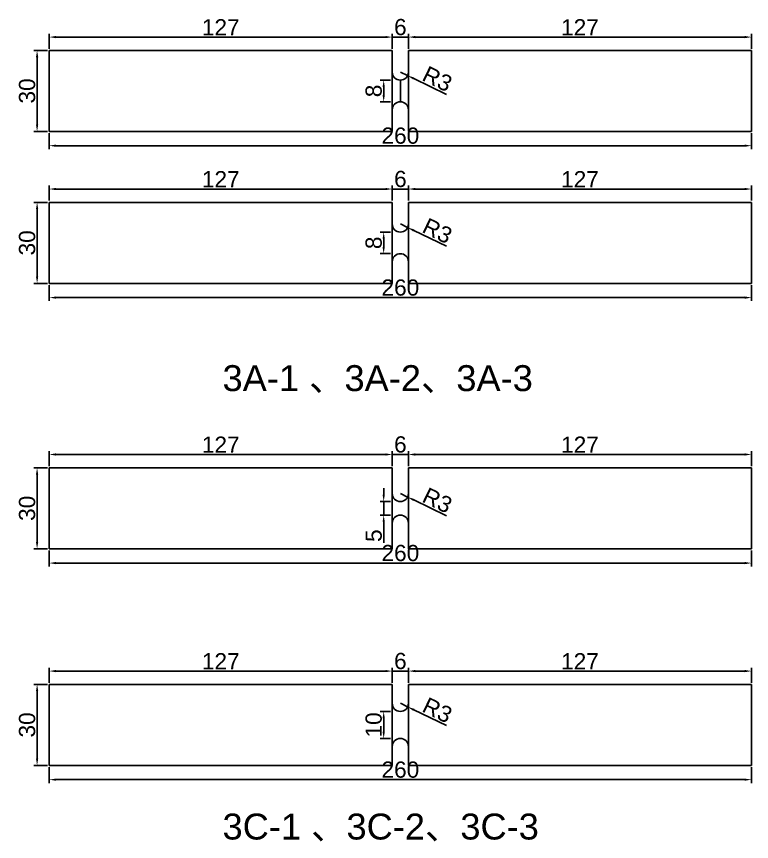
# Model space of a CAD drawing. Header units: millimetres. Extents: x 277 to 35015, y -7843 to 25622.
# Drawn here: x 4596 to 4868.1, y 1979.1 to 2284.5 of the extents above; entities that cross this region are included whole.
import ezdxf

# ---------------------------------------------------------------- set-up
doc = ezdxf.new("R2010")
doc.units = ezdxf.units.MM
doc.layers.add('尺寸标注', color=6, linetype='Continuous')
doc.layers.add('标号', color=4, linetype='Continuous')
doc.styles.get("Standard").update_dxf_attribs({"font": 'arial.ttf'})
doc.dimstyles.new('ISO-25-old', dxfattribs={"dimtxt": 6, "dimasz": 2.5, "dimexe": 1.25, "dimexo": 0.625, "dimtad": 1, "dimtxsty": 'Standard', "dimcen": 2.5, "dimadec": 0, "dimazin": 0, "dimtfac": 1, "dimtmove": 0, "dimatfit": 3, "dimfxl": 1, "dimarcsym": 0})

# ---------------------------------------------------------------- blocks, each defined once
blk = doc.blocks.new('*D514')
at = {"layer": 'Defpoints', "color": 0, "transparency": 16777216}
for p in [(4603.62, 2271.93), (4608.11, 2271.93), (4608.11, 2241.93)]:
    blk.add_point(p, dxfattribs=at)
at = {"layer": '尺寸标注', "color": 0, "lineweight": -2, "transparency": 16777216}
for p, q in [((4607.48, 2271.93), (4602.37, 2271.93)), ((4603.62, 2244.43), (4603.62, 2269.43)), ((4607.48, 2241.93), (4602.37, 2241.93))]:
    blk.add_line(p, q, dxfattribs=at)
at = {"layer": '尺寸标注', "color": 0, "transparency": 16777216}
for points in [[(4603.21, 2269.43), (4604.04, 2269.43), (4603.62, 2271.93)], [(4603.21, 2244.43), (4604.04, 2244.43), (4603.62, 2241.93)]]:
    blk.add_solid(points, dxfattribs=at)
at = {"layer": '尺寸标注', "color": 0, "transparency": 16777216, "insert": (4599.93, 2256.93), "char_height": 6, "attachment_point": 5, "rotation": 90}
blk.add_mtext('30', dxfattribs=at)
blk = doc.blocks.new('*D541')
at = {"layer": 'Defpoints', "color": 0, "transparency": 16777216}
for p in [(4735.11, 2276.87), (4608.11, 2271.93), (4735.11, 2271.93)]:
    blk.add_point(p, dxfattribs=at)
at = {"layer": '尺寸标注', "color": 0, "lineweight": -2, "transparency": 16777216}
for p, q in [((4608.11, 2272.56), (4608.11, 2278.12)), ((4610.61, 2276.87), (4732.61, 2276.87)), ((4735.11, 2272.56), (4735.11, 2278.12))]:
    blk.add_line(p, q, dxfattribs=at)
at = {"layer": '尺寸标注', "color": 0, "transparency": 16777216}
for points in [[(4610.61, 2277.28), (4610.61, 2276.45), (4608.11, 2276.87)], [(4732.61, 2277.28), (4732.61, 2276.45), (4735.11, 2276.87)]]:
    blk.add_solid(points, dxfattribs=at)
at = {"layer": '尺寸标注', "color": 0, "transparency": 16777216, "insert": (4671.61, 2280.5), "char_height": 6, "attachment_point": 5}
blk.add_mtext('127', dxfattribs=at)
blk = doc.blocks.new('*D515')
at = {"layer": 'Defpoints', "color": 0, "transparency": 16777216}
for p in [(4735.11, 2260.93), (4731.94, 2252.93), (4735.11, 2252.93)]:
    blk.add_point(p, dxfattribs=at)
at = {"layer": '尺寸标注', "color": 0, "lineweight": -2, "transparency": 16777216}
for p, q in [((4734.48, 2260.93), (4730.69, 2260.93)), ((4731.94, 2258.43), (4731.94, 2255.43)), ((4734.48, 2252.93), (4730.69, 2252.93))]:
    blk.add_line(p, q, dxfattribs=at)
at = {"layer": '尺寸标注', "color": 0, "transparency": 16777216}
for points in [[(4731.52, 2258.43), (4732.35, 2258.43), (4731.94, 2260.93)], [(4731.52, 2255.43), (4732.35, 2255.43), (4731.94, 2252.93)]]:
    blk.add_solid(points, dxfattribs=at)
at = {"layer": '尺寸标注', "color": 0, "transparency": 16777216, "insert": (4728.25, 2256.93), "char_height": 6, "attachment_point": 5, "rotation": 90}
blk.add_mtext('8', dxfattribs=at)
blk = doc.blocks.new('*D516')
at = {"layer": 'Defpoints', "color": 0, "transparency": 16777216}
for p in [(4738.11, 2263.93), (4740.81, 2262.62)]:
    blk.add_point(p, dxfattribs=at)
at = {"layer": '尺寸标注', "color": 0, "lineweight": -2, "transparency": 16777216}
for p, q in [((4738.11, 2263.93), (4740.81, 2262.62)), ((4755.14, 2255.67), (4743.06, 2261.53))]:
    blk.add_line(p, q, dxfattribs=at)
at = {"layer": '尺寸标注', "color": 0, "transparency": 16777216}
blk.add_solid([(4743.24, 2261.9), (4742.88, 2261.15), (4740.81, 2262.62)], dxfattribs=at)
at = {"layer": '尺寸标注', "color": 0, "transparency": 16777216, "insert": (4751.83, 2261.37), "char_height": 6, "attachment_point": 5, "rotation": 334.116}
blk.add_mtext('R3', dxfattribs=at)
blk = doc.blocks.new('*D542')
at = {"layer": 'Defpoints', "color": 0, "transparency": 16777216}
for p in [(4741.11, 2276.87), (4741.11, 2271.93), (4868.11, 2271.93)]:
    blk.add_point(p, dxfattribs=at)
at = {"layer": '尺寸标注', "color": 0, "lineweight": -2, "transparency": 16777216}
for p, q in [((4741.11, 2272.56), (4741.11, 2278.12)), ((4865.61, 2276.87), (4743.61, 2276.87)), ((4868.11, 2272.56), (4868.11, 2278.12))]:
    blk.add_line(p, q, dxfattribs=at)
at = {"layer": '尺寸标注', "color": 0, "transparency": 16777216}
for points in [[(4743.61, 2277.28), (4743.61, 2276.45), (4741.11, 2276.87)], [(4865.61, 2277.28), (4865.61, 2276.45), (4868.11, 2276.87)]]:
    blk.add_solid(points, dxfattribs=at)
at = {"layer": '尺寸标注', "color": 0, "transparency": 16777216, "insert": (4804.61, 2280.5), "char_height": 6, "attachment_point": 5}
blk.add_mtext('127', dxfattribs=at)
blk = doc.blocks.new('*D517')
at = {"layer": 'Defpoints', "color": 0, "transparency": 16777216}
for p in [(4741.11, 2276.87), (4735.11, 2271.93), (4741.11, 2271.93)]:
    blk.add_point(p, dxfattribs=at)
at = {"layer": '尺寸标注', "color": 0, "lineweight": -2, "transparency": 16777216}
for p, q in [((4732.61, 2276.87), (4730.11, 2276.87)), ((4735.11, 2272.56), (4735.11, 2278.12)), ((4735.11, 2276.87), (4741.11, 2276.87)), ((4741.11, 2272.56), (4741.11, 2278.12)), ((4743.61, 2276.87), (4746.11, 2276.87))]:
    blk.add_line(p, q, dxfattribs=at)
at = {"layer": '尺寸标注', "color": 0, "transparency": 16777216}
for points in [[(4732.61, 2277.28), (4732.61, 2276.45), (4735.11, 2276.87)], [(4743.61, 2277.28), (4743.61, 2276.45), (4741.11, 2276.87)]]:
    blk.add_solid(points, dxfattribs=at)
at = {"layer": '尺寸标注', "color": 0, "transparency": 16777216, "insert": (4738.11, 2280.55), "char_height": 6, "attachment_point": 5}
blk.add_mtext('6', dxfattribs=at)
blk = doc.blocks.new('*D518')
at = {"layer": 'Defpoints', "color": 0, "transparency": 16777216}
for p in [(4608.11, 2241.93), (4868.11, 2241.93), (4868.11, 2236.66)]:
    blk.add_point(p, dxfattribs=at)
at = {"layer": '尺寸标注', "color": 0, "lineweight": -2, "transparency": 16777216}
for p, q in [((4608.11, 2241.31), (4608.11, 2235.41)), ((4868.11, 2241.31), (4868.11, 2235.41)), ((4610.61, 2236.66), (4865.61, 2236.66))]:
    blk.add_line(p, q, dxfattribs=at)
at = {"layer": '尺寸标注', "color": 0, "transparency": 16777216}
for points in [[(4610.61, 2237.08), (4610.61, 2236.25), (4608.11, 2236.66)], [(4865.61, 2237.08), (4865.61, 2236.25), (4868.11, 2236.66)]]:
    blk.add_solid(points, dxfattribs=at)
at = {"layer": '尺寸标注', "color": 0, "transparency": 16777216, "insert": (4738.11, 2240.35), "char_height": 6, "attachment_point": 5}
blk.add_mtext('260', dxfattribs=at)
blk = doc.blocks.new('*D533')
at = {"layer": 'Defpoints', "color": 0, "transparency": 16777216}
for p in [(4735.11, 2104.91), (4731.94, 2099.91), (4735.11, 2099.91)]:
    blk.add_point(p, dxfattribs=at)
at = {"layer": '尺寸标注', "color": 0, "lineweight": -2, "transparency": 16777216}
for p, q in [((4731.94, 2107.41), (4731.94, 2109.91)), ((4734.48, 2104.91), (4730.69, 2104.91)), ((4731.94, 2104.91), (4731.94, 2099.91)), ((4734.48, 2099.91), (4730.69, 2099.91)), ((4731.94, 2097.41), (4731.94, 2089.68))]:
    blk.add_line(p, q, dxfattribs=at)
at = {"layer": '尺寸标注', "color": 0, "transparency": 16777216}
for points in [[(4731.52, 2107.41), (4732.35, 2107.41), (4731.94, 2104.91)], [(4731.52, 2097.41), (4732.35, 2097.41), (4731.94, 2099.91)]]:
    blk.add_solid(points, dxfattribs=at)
at = {"layer": '尺寸标注', "color": 0, "transparency": 16777216, "insert": (4728.26, 2092.29), "char_height": 6, "attachment_point": 5, "rotation": 90}
blk.add_mtext('5', dxfattribs=at)
blk = doc.blocks.new('*D534')
at = {"layer": 'Defpoints', "color": 0, "transparency": 16777216}
for p in [(4738.11, 2107.91), (4740.81, 2106.6)]:
    blk.add_point(p, dxfattribs=at)
at = {"layer": '尺寸标注', "color": 0, "lineweight": -2, "transparency": 16777216}
for p, q in [((4738.11, 2107.91), (4740.81, 2106.6)), ((4755.14, 2099.64), (4743.06, 2105.51))]:
    blk.add_line(p, q, dxfattribs=at)
at = {"layer": '尺寸标注', "color": 0, "transparency": 16777216}
blk.add_solid([(4743.24, 2105.88), (4742.88, 2105.13), (4740.81, 2106.6)], dxfattribs=at)
at = {"layer": '尺寸标注', "color": 0, "transparency": 16777216, "insert": (4751.83, 2105.35), "char_height": 6, "attachment_point": 5, "rotation": 334.116}
blk.add_mtext('R3', dxfattribs=at)
blk = doc.blocks.new('*D535')
at = {"layer": 'Defpoints', "color": 0, "transparency": 16777216}
for p in [(4735.11, 2027.22), (4731.94, 2017.22), (4735.11, 2017.22)]:
    blk.add_point(p, dxfattribs=at)
at = {"layer": '尺寸标注', "color": 0, "lineweight": -2, "transparency": 16777216}
for p, q in [((4734.48, 2027.22), (4730.69, 2027.22)), ((4731.94, 2024.72), (4731.94, 2019.72)), ((4734.48, 2017.22), (4730.69, 2017.22))]:
    blk.add_line(p, q, dxfattribs=at)
at = {"layer": '尺寸标注', "color": 0, "transparency": 16777216}
for points in [[(4731.52, 2024.72), (4732.35, 2024.72), (4731.94, 2027.22)], [(4731.52, 2019.72), (4732.35, 2019.72), (4731.94, 2017.22)]]:
    blk.add_solid(points, dxfattribs=at)
at = {"layer": '尺寸标注', "color": 0, "transparency": 16777216, "insert": (4728.25, 2022.22), "char_height": 6, "attachment_point": 5, "rotation": 90}
blk.add_mtext('10', dxfattribs=at)
blk = doc.blocks.new('*D536')
at = {"layer": 'Defpoints', "color": 0, "transparency": 16777216}
for p in [(4738.11, 2030.22), (4740.81, 2028.91)]:
    blk.add_point(p, dxfattribs=at)
at = {"layer": '尺寸标注', "color": 0, "lineweight": -2, "transparency": 16777216}
for p, q in [((4738.11, 2030.22), (4740.81, 2028.91)), ((4755.14, 2021.96), (4743.06, 2027.82))]:
    blk.add_line(p, q, dxfattribs=at)
at = {"layer": '尺寸标注', "color": 0, "transparency": 16777216}
blk.add_solid([(4743.24, 2028.2), (4742.88, 2027.45), (4740.81, 2028.91)], dxfattribs=at)
at = {"layer": '尺寸标注', "color": 0, "transparency": 16777216, "insert": (4751.83, 2027.67), "char_height": 6, "attachment_point": 5, "rotation": 334.116}
blk.add_mtext('R3', dxfattribs=at)
blk = doc.blocks.new('*D560')
at = {"layer": 'Defpoints', "color": 0, "transparency": 16777216}
for p in [(4603.62, 2215.69), (4608.11, 2215.69), (4608.11, 2185.69)]:
    blk.add_point(p, dxfattribs=at)
at = {"layer": '尺寸标注', "color": 0, "lineweight": -2, "transparency": 16777216}
for p, q in [((4607.48, 2215.69), (4602.37, 2215.69)), ((4603.62, 2188.19), (4603.62, 2213.19)), ((4607.48, 2185.69), (4602.37, 2185.69))]:
    blk.add_line(p, q, dxfattribs=at)
at = {"layer": '尺寸标注', "color": 0, "transparency": 16777216}
for points in [[(4603.21, 2213.19), (4604.04, 2213.19), (4603.62, 2215.69)], [(4603.21, 2188.19), (4604.04, 2188.19), (4603.62, 2185.69)]]:
    blk.add_solid(points, dxfattribs=at)
at = {"layer": '尺寸标注', "color": 0, "transparency": 16777216, "insert": (4599.93, 2200.69), "char_height": 6, "attachment_point": 5, "rotation": 90}
blk.add_mtext('30', dxfattribs=at)
blk = doc.blocks.new('*D565')
at = {"layer": 'Defpoints', "color": 0, "transparency": 16777216}
for p in [(4735.11, 2220.62), (4608.11, 2215.69), (4735.11, 2215.69)]:
    blk.add_point(p, dxfattribs=at)
at = {"layer": '尺寸标注', "color": 0, "lineweight": -2, "transparency": 16777216}
for p, q in [((4608.11, 2216.31), (4608.11, 2221.87)), ((4610.61, 2220.62), (4732.61, 2220.62)), ((4735.11, 2216.31), (4735.11, 2221.87))]:
    blk.add_line(p, q, dxfattribs=at)
at = {"layer": '尺寸标注', "color": 0, "transparency": 16777216}
for points in [[(4610.61, 2221.04), (4610.61, 2220.21), (4608.11, 2220.62)], [(4732.61, 2221.04), (4732.61, 2220.21), (4735.11, 2220.62)]]:
    blk.add_solid(points, dxfattribs=at)
at = {"layer": '尺寸标注', "color": 0, "transparency": 16777216, "insert": (4671.61, 2224.26), "char_height": 6, "attachment_point": 5}
blk.add_mtext('127', dxfattribs=at)
blk = doc.blocks.new('*D561')
at = {"layer": 'Defpoints', "color": 0, "transparency": 16777216}
for p in [(4735.11, 2204.69), (4731.94, 2196.69), (4735.11, 2196.69)]:
    blk.add_point(p, dxfattribs=at)
at = {"layer": '尺寸标注', "color": 0, "lineweight": -2, "transparency": 16777216}
for p, q in [((4734.48, 2204.69), (4730.69, 2204.69)), ((4731.94, 2202.19), (4731.94, 2199.19)), ((4734.48, 2196.69), (4730.69, 2196.69))]:
    blk.add_line(p, q, dxfattribs=at)
at = {"layer": '尺寸标注', "color": 0, "transparency": 16777216}
for points in [[(4731.52, 2202.19), (4732.35, 2202.19), (4731.94, 2204.69)], [(4731.52, 2199.19), (4732.35, 2199.19), (4731.94, 2196.69)]]:
    blk.add_solid(points, dxfattribs=at)
at = {"layer": '尺寸标注', "color": 0, "transparency": 16777216, "insert": (4728.25, 2200.69), "char_height": 6, "attachment_point": 5, "rotation": 90}
blk.add_mtext('8', dxfattribs=at)
blk = doc.blocks.new('*D562')
at = {"layer": 'Defpoints', "color": 0, "transparency": 16777216}
for p in [(4738.11, 2207.69), (4740.81, 2206.38)]:
    blk.add_point(p, dxfattribs=at)
at = {"layer": '尺寸标注', "color": 0, "lineweight": -2, "transparency": 16777216}
for p, q in [((4738.11, 2207.69), (4740.81, 2206.38)), ((4755.14, 2199.43), (4743.06, 2205.29))]:
    blk.add_line(p, q, dxfattribs=at)
at = {"layer": '尺寸标注', "color": 0, "transparency": 16777216}
blk.add_solid([(4743.24, 2205.66), (4742.88, 2204.91), (4740.81, 2206.38)], dxfattribs=at)
at = {"layer": '尺寸标注', "color": 0, "transparency": 16777216, "insert": (4751.83, 2205.13), "char_height": 6, "attachment_point": 5, "rotation": 334.116}
blk.add_mtext('R3', dxfattribs=at)
blk = doc.blocks.new('*D566')
at = {"layer": 'Defpoints', "color": 0, "transparency": 16777216}
for p in [(4741.11, 2220.62), (4741.11, 2215.69), (4868.11, 2215.69)]:
    blk.add_point(p, dxfattribs=at)
at = {"layer": '尺寸标注', "color": 0, "lineweight": -2, "transparency": 16777216}
for p, q in [((4741.11, 2216.31), (4741.11, 2221.87)), ((4865.61, 2220.62), (4743.61, 2220.62)), ((4868.11, 2216.31), (4868.11, 2221.87))]:
    blk.add_line(p, q, dxfattribs=at)
at = {"layer": '尺寸标注', "color": 0, "transparency": 16777216}
for points in [[(4743.61, 2221.04), (4743.61, 2220.21), (4741.11, 2220.62)], [(4865.61, 2221.04), (4865.61, 2220.21), (4868.11, 2220.62)]]:
    blk.add_solid(points, dxfattribs=at)
at = {"layer": '尺寸标注', "color": 0, "transparency": 16777216, "insert": (4804.61, 2224.26), "char_height": 6, "attachment_point": 5}
blk.add_mtext('127', dxfattribs=at)
blk = doc.blocks.new('*D563')
at = {"layer": 'Defpoints', "color": 0, "transparency": 16777216}
for p in [(4741.11, 2220.62), (4735.11, 2215.69), (4741.11, 2215.69)]:
    blk.add_point(p, dxfattribs=at)
at = {"layer": '尺寸标注', "color": 0, "lineweight": -2, "transparency": 16777216}
for p, q in [((4732.61, 2220.62), (4730.11, 2220.62)), ((4735.11, 2216.31), (4735.11, 2221.87)), ((4735.11, 2220.62), (4741.11, 2220.62)), ((4741.11, 2216.31), (4741.11, 2221.87)), ((4743.61, 2220.62), (4746.11, 2220.62))]:
    blk.add_line(p, q, dxfattribs=at)
at = {"layer": '尺寸标注', "color": 0, "transparency": 16777216}
for points in [[(4732.61, 2221.04), (4732.61, 2220.21), (4735.11, 2220.62)], [(4743.61, 2221.04), (4743.61, 2220.21), (4741.11, 2220.62)]]:
    blk.add_solid(points, dxfattribs=at)
at = {"layer": '尺寸标注', "color": 0, "transparency": 16777216, "insert": (4738.11, 2224.31), "char_height": 6, "attachment_point": 5}
blk.add_mtext('6', dxfattribs=at)
blk = doc.blocks.new('*D564')
at = {"layer": 'Defpoints', "color": 0, "transparency": 16777216}
for p in [(4608.11, 2185.69), (4868.11, 2185.69), (4868.11, 2180.42)]:
    blk.add_point(p, dxfattribs=at)
at = {"layer": '尺寸标注', "color": 0, "lineweight": -2, "transparency": 16777216}
for p, q in [((4608.11, 2185.06), (4608.11, 2179.17)), ((4868.11, 2185.06), (4868.11, 2179.17)), ((4610.61, 2180.42), (4865.61, 2180.42))]:
    blk.add_line(p, q, dxfattribs=at)
at = {"layer": '尺寸标注', "color": 0, "transparency": 16777216}
for points in [[(4610.61, 2180.84), (4610.61, 2180), (4608.11, 2180.42)], [(4865.61, 2180.84), (4865.61, 2180), (4868.11, 2180.42)]]:
    blk.add_solid(points, dxfattribs=at)
at = {"layer": '尺寸标注', "color": 0, "transparency": 16777216, "insert": (4738.11, 2184.11), "char_height": 6, "attachment_point": 5}
blk.add_mtext('260', dxfattribs=at)
blk = doc.blocks.new('*D578')
at = {"layer": 'Defpoints', "color": 0, "transparency": 16777216}
for p in [(4603.62, 2117.41), (4608.11, 2117.41), (4608.11, 2087.41)]:
    blk.add_point(p, dxfattribs=at)
at = {"layer": '尺寸标注', "color": 0, "lineweight": -2, "transparency": 16777216}
for p, q in [((4607.48, 2117.41), (4602.37, 2117.41)), ((4603.62, 2089.91), (4603.62, 2114.91)), ((4607.48, 2087.41), (4602.37, 2087.41))]:
    blk.add_line(p, q, dxfattribs=at)
at = {"layer": '尺寸标注', "color": 0, "transparency": 16777216}
for points in [[(4603.21, 2114.91), (4604.04, 2114.91), (4603.62, 2117.41)], [(4603.21, 2089.91), (4604.04, 2089.91), (4603.62, 2087.41)]]:
    blk.add_solid(points, dxfattribs=at)
at = {"layer": '尺寸标注', "color": 0, "transparency": 16777216, "insert": (4599.93, 2102.41), "char_height": 6, "attachment_point": 5, "rotation": 90}
blk.add_mtext('30', dxfattribs=at)
blk = doc.blocks.new('*D581')
at = {"layer": 'Defpoints', "color": 0, "transparency": 16777216}
for p in [(4735.11, 2122.34), (4608.11, 2117.41), (4735.11, 2117.41)]:
    blk.add_point(p, dxfattribs=at)
at = {"layer": '尺寸标注', "color": 0, "lineweight": -2, "transparency": 16777216}
for p, q in [((4608.11, 2118.03), (4608.11, 2123.59)), ((4735.11, 2118.03), (4735.11, 2123.59)), ((4610.61, 2122.34), (4732.61, 2122.34))]:
    blk.add_line(p, q, dxfattribs=at)
at = {"layer": '尺寸标注', "color": 0, "transparency": 16777216}
for points in [[(4610.61, 2122.76), (4610.61, 2121.92), (4608.11, 2122.34)], [(4732.61, 2122.76), (4732.61, 2121.92), (4735.11, 2122.34)]]:
    blk.add_solid(points, dxfattribs=at)
at = {"layer": '尺寸标注', "color": 0, "transparency": 16777216, "insert": (4671.61, 2125.98), "char_height": 6, "attachment_point": 5}
blk.add_mtext('127', dxfattribs=at)
blk = doc.blocks.new('*D582')
at = {"layer": 'Defpoints', "color": 0, "transparency": 16777216}
for p in [(4741.11, 2122.34), (4741.11, 2117.41), (4868.11, 2117.41)]:
    blk.add_point(p, dxfattribs=at)
at = {"layer": '尺寸标注', "color": 0, "lineweight": -2, "transparency": 16777216}
for p, q in [((4741.11, 2118.03), (4741.11, 2123.59)), ((4868.11, 2118.03), (4868.11, 2123.59)), ((4865.61, 2122.34), (4743.61, 2122.34))]:
    blk.add_line(p, q, dxfattribs=at)
at = {"layer": '尺寸标注', "color": 0, "transparency": 16777216}
for points in [[(4743.61, 2122.76), (4743.61, 2121.92), (4741.11, 2122.34)], [(4865.61, 2122.76), (4865.61, 2121.92), (4868.11, 2122.34)]]:
    blk.add_solid(points, dxfattribs=at)
at = {"layer": '尺寸标注', "color": 0, "transparency": 16777216, "insert": (4804.61, 2125.98), "char_height": 6, "attachment_point": 5}
blk.add_mtext('127', dxfattribs=at)
blk = doc.blocks.new('*D579')
at = {"layer": 'Defpoints', "color": 0, "transparency": 16777216}
for p in [(4741.11, 2122.34), (4735.11, 2117.41), (4741.11, 2117.41)]:
    blk.add_point(p, dxfattribs=at)
at = {"layer": '尺寸标注', "color": 0, "lineweight": -2, "transparency": 16777216}
for p, q in [((4735.11, 2118.03), (4735.11, 2123.59)), ((4741.11, 2118.03), (4741.11, 2123.59)), ((4732.61, 2122.34), (4730.11, 2122.34)), ((4735.11, 2122.34), (4741.11, 2122.34)), ((4743.61, 2122.34), (4746.11, 2122.34))]:
    blk.add_line(p, q, dxfattribs=at)
at = {"layer": '尺寸标注', "color": 0, "transparency": 16777216}
for points in [[(4732.61, 2122.76), (4732.61, 2121.92), (4735.11, 2122.34)], [(4743.61, 2122.76), (4743.61, 2121.92), (4741.11, 2122.34)]]:
    blk.add_solid(points, dxfattribs=at)
at = {"layer": '尺寸标注', "color": 0, "transparency": 16777216, "insert": (4738.11, 2126.03), "char_height": 6, "attachment_point": 5}
blk.add_mtext('6', dxfattribs=at)
blk = doc.blocks.new('*D580')
at = {"layer": 'Defpoints', "color": 0, "transparency": 16777216}
for p in [(4608.11, 2087.41), (4868.11, 2087.41), (4868.11, 2082.14)]:
    blk.add_point(p, dxfattribs=at)
at = {"layer": '尺寸标注', "color": 0, "lineweight": -2, "transparency": 16777216}
for p, q in [((4608.11, 2086.78), (4608.11, 2080.89)), ((4868.11, 2086.78), (4868.11, 2080.89)), ((4610.61, 2082.14), (4865.61, 2082.14))]:
    blk.add_line(p, q, dxfattribs=at)
at = {"layer": '尺寸标注', "color": 0, "transparency": 16777216}
for points in [[(4610.61, 2082.56), (4610.61, 2081.72), (4608.11, 2082.14)], [(4865.61, 2082.56), (4865.61, 2081.72), (4868.11, 2082.14)]]:
    blk.add_solid(points, dxfattribs=at)
at = {"layer": '尺寸标注', "color": 0, "transparency": 16777216, "insert": (4738.11, 2085.83), "char_height": 6, "attachment_point": 5}
blk.add_mtext('260', dxfattribs=at)
blk = doc.blocks.new('*D583')
at = {"layer": 'Defpoints', "color": 0, "transparency": 16777216}
for p in [(4603.62, 2037.22), (4608.11, 2037.22), (4608.11, 2007.22)]:
    blk.add_point(p, dxfattribs=at)
at = {"layer": '尺寸标注', "color": 0, "lineweight": -2, "transparency": 16777216}
for p, q in [((4607.48, 2037.22), (4602.37, 2037.22)), ((4603.62, 2009.72), (4603.62, 2034.72)), ((4607.48, 2007.22), (4602.37, 2007.22))]:
    blk.add_line(p, q, dxfattribs=at)
at = {"layer": '尺寸标注', "color": 0, "transparency": 16777216}
for points in [[(4603.21, 2034.72), (4604.04, 2034.72), (4603.62, 2037.22)], [(4603.21, 2009.72), (4604.04, 2009.72), (4603.62, 2007.22)]]:
    blk.add_solid(points, dxfattribs=at)
at = {"layer": '尺寸标注', "color": 0, "transparency": 16777216, "insert": (4599.93, 2022.22), "char_height": 6, "attachment_point": 5, "rotation": 90}
blk.add_mtext('30', dxfattribs=at)
blk = doc.blocks.new('*D586')
at = {"layer": 'Defpoints', "color": 0, "transparency": 16777216}
for p in [(4735.11, 2042.16), (4608.11, 2037.22), (4735.11, 2037.22)]:
    blk.add_point(p, dxfattribs=at)
at = {"layer": '尺寸标注', "color": 0, "lineweight": -2, "transparency": 16777216}
for p, q in [((4608.11, 2037.85), (4608.11, 2043.41)), ((4735.11, 2037.85), (4735.11, 2043.41)), ((4610.61, 2042.16), (4732.61, 2042.16))]:
    blk.add_line(p, q, dxfattribs=at)
at = {"layer": '尺寸标注', "color": 0, "transparency": 16777216}
for points in [[(4610.61, 2042.57), (4610.61, 2041.74), (4608.11, 2042.16)], [(4732.61, 2042.57), (4732.61, 2041.74), (4735.11, 2042.16)]]:
    blk.add_solid(points, dxfattribs=at)
at = {"layer": '尺寸标注', "color": 0, "transparency": 16777216, "insert": (4671.61, 2045.79), "char_height": 6, "attachment_point": 5}
blk.add_mtext('127', dxfattribs=at)
blk = doc.blocks.new('*D587')
at = {"layer": 'Defpoints', "color": 0, "transparency": 16777216}
for p in [(4741.11, 2042.16), (4741.11, 2037.22), (4868.11, 2037.22)]:
    blk.add_point(p, dxfattribs=at)
at = {"layer": '尺寸标注', "color": 0, "lineweight": -2, "transparency": 16777216}
for p, q in [((4741.11, 2037.85), (4741.11, 2043.41)), ((4868.11, 2037.85), (4868.11, 2043.41)), ((4865.61, 2042.16), (4743.61, 2042.16))]:
    blk.add_line(p, q, dxfattribs=at)
at = {"layer": '尺寸标注', "color": 0, "transparency": 16777216}
for points in [[(4743.61, 2042.57), (4743.61, 2041.74), (4741.11, 2042.16)], [(4865.61, 2042.57), (4865.61, 2041.74), (4868.11, 2042.16)]]:
    blk.add_solid(points, dxfattribs=at)
at = {"layer": '尺寸标注', "color": 0, "transparency": 16777216, "insert": (4804.61, 2045.79), "char_height": 6, "attachment_point": 5}
blk.add_mtext('127', dxfattribs=at)
blk = doc.blocks.new('*D584')
at = {"layer": 'Defpoints', "color": 0, "transparency": 16777216}
for p in [(4741.11, 2042.16), (4735.11, 2037.22), (4741.11, 2037.22)]:
    blk.add_point(p, dxfattribs=at)
at = {"layer": '尺寸标注', "color": 0, "lineweight": -2, "transparency": 16777216}
for p, q in [((4735.11, 2037.85), (4735.11, 2043.41)), ((4741.11, 2037.85), (4741.11, 2043.41)), ((4732.61, 2042.16), (4730.11, 2042.16)), ((4735.11, 2042.16), (4741.11, 2042.16)), ((4743.61, 2042.16), (4746.11, 2042.16))]:
    blk.add_line(p, q, dxfattribs=at)
at = {"layer": '尺寸标注', "color": 0, "transparency": 16777216}
for points in [[(4732.61, 2042.57), (4732.61, 2041.74), (4735.11, 2042.16)], [(4743.61, 2042.57), (4743.61, 2041.74), (4741.11, 2042.16)]]:
    blk.add_solid(points, dxfattribs=at)
at = {"layer": '尺寸标注', "color": 0, "transparency": 16777216, "insert": (4738.11, 2045.85), "char_height": 6, "attachment_point": 5}
blk.add_mtext('6', dxfattribs=at)
blk = doc.blocks.new('*D585')
at = {"layer": 'Defpoints', "color": 0, "transparency": 16777216}
for p in [(4608.11, 2007.22), (4868.11, 2007.22), (4868.11, 2001.96)]:
    blk.add_point(p, dxfattribs=at)
at = {"layer": '尺寸标注', "color": 0, "lineweight": -2, "transparency": 16777216}
for p, q in [((4608.11, 2006.6), (4608.11, 2000.71)), ((4868.11, 2006.6), (4868.11, 2000.71)), ((4610.61, 2001.96), (4865.61, 2001.96))]:
    blk.add_line(p, q, dxfattribs=at)
at = {"layer": '尺寸标注', "color": 0, "transparency": 16777216}
for points in [[(4610.61, 2002.37), (4610.61, 2001.54), (4608.11, 2001.96)], [(4865.61, 2002.37), (4865.61, 2001.54), (4868.11, 2001.96)]]:
    blk.add_solid(points, dxfattribs=at)
at = {"layer": '尺寸标注', "color": 0, "transparency": 16777216, "insert": (4738.11, 2005.64), "char_height": 6, "attachment_point": 5}
blk.add_mtext('260', dxfattribs=at)

msp = doc.modelspace()

# ---------------------------------------------------------------- linework, layer by layer
for p, q in [((4608.11, 2271.931), (4608.11, 2241.931)), ((4735.11, 2271.931), (4608.11, 2271.931)), ((4735.11, 2241.931), (4735.11, 2271.931)), ((4741.11, 2241.931), (4741.11, 2271.931)), ((4741.11, 2271.931), (4868.11, 2271.931)), ((4868.11, 2271.931), (4868.11, 2241.931)), ((4608.11, 2241.931), (4735.11, 2241.931)), ((4868.11, 2241.931), (4741.11, 2241.931)), ((4608.11, 2215.687), (4608.11, 2185.687)), ((4735.11, 2215.687), (4608.11, 2215.687)), ((4735.11, 2185.687), (4735.11, 2215.687)), ((4741.11, 2185.687), (4741.11, 2215.687)), ((4741.11, 2215.687), (4868.11, 2215.687)), ((4868.11, 2215.687), (4868.11, 2185.687)), ((4608.11, 2185.687), (4735.11, 2185.687)), ((4868.11, 2185.687), (4741.11, 2185.687)), ((4608.11, 2117.406), (4608.11, 2087.406)), ((4735.11, 2117.406), (4608.11, 2117.406)), ((4735.11, 2087.406), (4735.11, 2117.406)), ((4741.11, 2087.406), (4741.11, 2117.406)), ((4741.11, 2117.406), (4868.11, 2117.406)), ((4868.11, 2117.406), (4868.11, 2087.406)), ((4608.11, 2087.406), (4735.11, 2087.406)), ((4868.11, 2087.406), (4741.11, 2087.406)), ((4608.11, 2037.222), (4608.11, 2007.222)), ((4735.11, 2037.222), (4608.11, 2037.222)), ((4735.11, 2007.222), (4735.11, 2037.222)), ((4741.11, 2007.222), (4741.11, 2037.222)), ((4741.11, 2037.222), (4868.11, 2037.222)), ((4868.11, 2037.222), (4868.11, 2007.222)), ((4608.11, 2007.222), (4735.11, 2007.222)), ((4868.11, 2007.222), (4741.11, 2007.222))]:
    msp.add_line(p, q)
for centre, start, end in [((4738.11, 2263.931), 180, 0), ((4738.11, 2249.931), 0, 180), ((4738.11, 2207.687), 180, 0), ((4738.11, 2193.687), 0, 180), ((4738.11, 2107.906), 180, 0), ((4738.11, 2096.906), 0, 180), ((4738.11, 2030.222), 180, 0), ((4738.11, 2014.222), 0, 180)]:
    msp.add_arc(centre, 3, start, end)
at = {"layer": '尺寸标注'}
msp.add_line((4738.11, 2260.931), (4738.11, 2252.931), dxfattribs=at)

# ---------------------------------------------------------------- texts
at = {"layer": '标号', "char_height": 9.6, "attachment_point": 7}
for s, insert in [('3A-1 {\\fSimSun|b0|i0|c134|p2;、}3A-2{\\fSimSun|b0|i0|c134|p2;、}3A-3', (4672.274, 2145.074)), ('3C-1 {\\fSimSun|b0|i0|c134|p2;、}3C-2{\\fSimSun|b0|i0|c134|p2;、}3C-3', (4672.274, 1979.064))]:
    msp.add_mtext_dynamic_manual_height_columns(s, width=192.35927, gutter_width=12.5, heights=[0], dxfattribs=dict(at, insert=insert))

# ---------------------------------------------------------------- dimensions: what is measured, and where the dimension line sits
at = {"layer": '尺寸标注'}
for p1, p2, distance, picture, middle in [((4608.11, 2271.931), (4735.11, 2271.931), 4.935, '*D541', (4671.61, 2280.503)), ((4735.11, 2271.931), (4741.11, 2271.931), 4.935, '*D517', (4738.11, 2280.554)), ((4868.11, 2271.931), (4741.11, 2271.931), -4.935, '*D542', (4804.61, 2280.503)), ((4608.11, 2241.931), (4608.11, 2271.931), 4.487, '*D514', (4599.933, 2256.931)), ((4735.11, 2260.931), (4735.11, 2252.931), -3.173, '*D515', (4728.249, 2256.931)), ((4608.11, 2241.931), (4868.11, 2241.931), -5.266, '*D518', (4738.11, 2240.353)), ((4608.11, 2215.687), (4735.11, 2215.687), 4.935, '*D565', (4671.61, 2224.259)), ((4735.11, 2215.687), (4741.11, 2215.687), 4.935, '*D563', (4738.11, 2224.311)), ((4868.11, 2215.687), (4741.11, 2215.687), -4.935, '*D566', (4804.61, 2224.259)), ((4608.11, 2185.687), (4608.11, 2215.687), 4.487, '*D560', (4599.933, 2200.687)), ((4735.11, 2204.687), (4735.11, 2196.687), -3.173, '*D561', (4728.249, 2200.687)), ((4608.11, 2185.687), (4868.11, 2185.687), -5.266, '*D564', (4738.11, 2184.11)), ((4608.11, 2117.406), (4735.11, 2117.406), 4.935, '*D581', (4671.61, 2125.978)), ((4735.11, 2117.406), (4741.11, 2117.406), 4.935, '*D579', (4738.11, 2126.03)), ((4868.11, 2117.406), (4741.11, 2117.406), -4.935, '*D582', (4804.61, 2125.978)), ((4608.11, 2087.406), (4608.11, 2117.406), 4.487, '*D578', (4599.933, 2102.406)), ((4735.11, 2104.906), (4735.11, 2099.906), -3.173, '*D533', (4728.261, 2092.292)), ((4608.11, 2087.406), (4868.11, 2087.406), -5.266, '*D580', (4738.11, 2085.829)), ((4608.11, 2037.222), (4735.11, 2037.222), 4.935, '*D586', (4671.61, 2045.794)), ((4735.11, 2037.222), (4741.11, 2037.222), 4.935, '*D584', (4738.11, 2045.846)), ((4868.11, 2037.222), (4741.11, 2037.222), -4.935, '*D587', (4804.61, 2045.794)), ((4608.11, 2007.222), (4608.11, 2037.222), 4.487, '*D583', (4599.933, 2022.222)), ((4735.11, 2027.222), (4735.11, 2017.222), -3.173, '*D535', (4728.249, 2022.222)), ((4608.11, 2007.222), (4868.11, 2007.222), -5.266, '*D585', (4738.11, 2005.645))]:
    dim = msp.add_aligned_dim(p1=p1, p2=p2, distance=distance, dimstyle='ISO-25-old', dxfattribs=at)
    dim.commit()
    dim.dimension.update_dxf_attribs({"geometry": picture, "text_midpoint": middle})
for center, mpoint, picture, middle in [((4738.11, 2263.931), (4740.809, 2262.621), '*D516', (4751.833, 2261.374)), ((4738.11, 2207.687), (4740.809, 2206.378), '*D562', (4751.833, 2205.13)), ((4738.11, 2107.906), (4740.809, 2106.597), '*D534', (4751.833, 2105.349)), ((4738.11, 2030.222), (4740.809, 2028.913), '*D536', (4751.833, 2027.666))]:
    dim = msp.add_radius_dim(center=center, mpoint=mpoint, dimstyle='ISO-25-old', dxfattribs=at)
    dim.commit()
    dim.dimension.update_dxf_attribs({"geometry": picture, "text_midpoint": middle})

doc.saveas('drawing.dxf')
